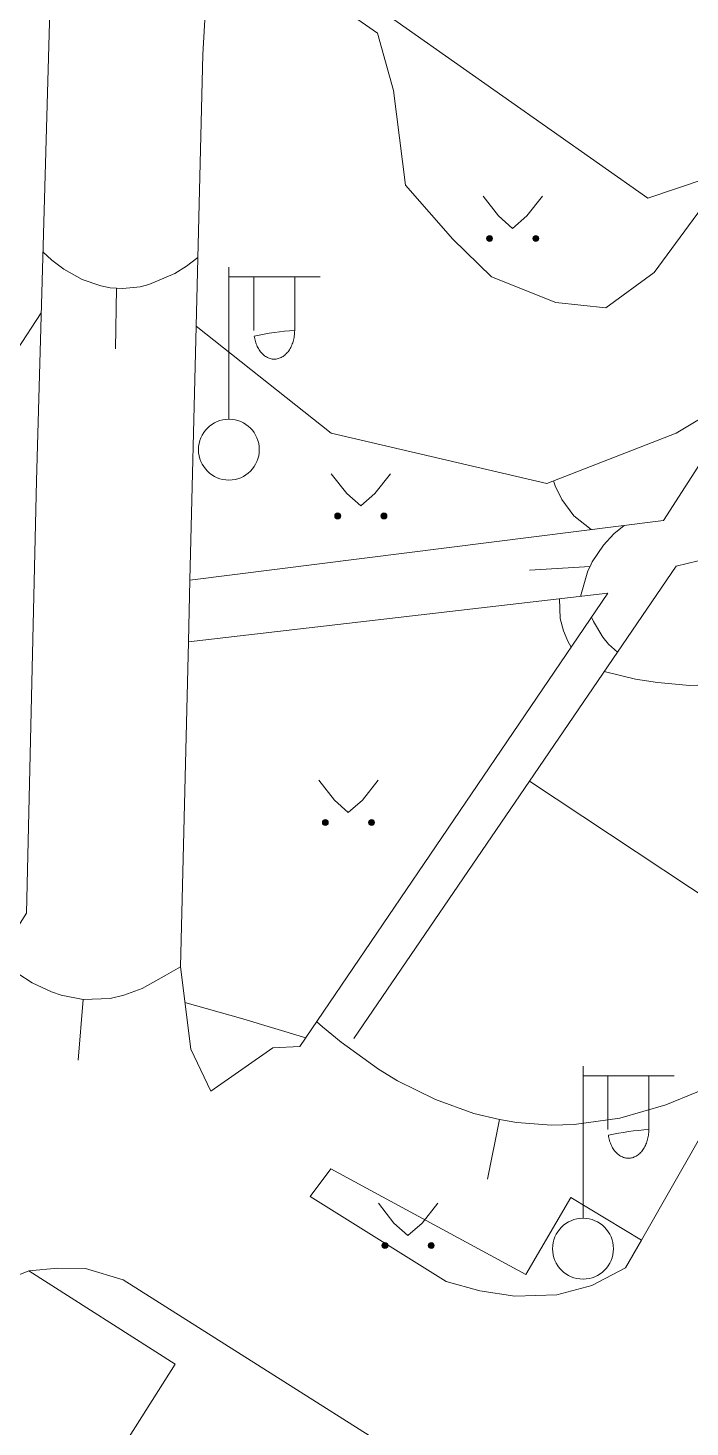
# Model space of a CAD drawing. Extents: x 1000 to 4000, y -5000 to -1000.
# Drawn here: x 1248.28 to 1270.06, y -4354.92 to -4308.93 of the extents above; entities that cross this region are included whole.
import ezdxf

# ---------------------------------------------------------------- set-up
doc = ezdxf.new("R2010")
doc.units = 0
doc.header["$MEASUREMENT"] = 0
for name, color, linetype in [('СЛОЙ_11', 7, 'CONTINUOUS'), ('СЛОЙ_24', 7, 'CONTINUOUS'), ('СЛОЙ_3', 7, 'CONTINUOUS'), ('СЛОЙ_37', 7, 'CONTINUOUS'), ('СЛОЙ_41', 7, 'CONTINUOUS'), ('СЛОЙ_50', 7, 'CONTINUOUS')]:
    doc.layers.add(name, color=color, linetype=linetype)

msp = doc.modelspace()

# ---------------------------------------------------------------- linework, layer by layer
at = {"layer": 'СЛОЙ_11', "color": 253, "linetype": 'Continuous', "lineweight": 0}
msp.add_lwpolyline([(1257.778, -4304.9), (1273.423, -4282.673), (1275.112, -4282.49), (1286.852, -4290.192), (1286.89, -4291.904), (1270.554, -4313.893), (1268.666, -4314.525), (1257.544, -4306.69)], close=True, dxfattribs=at)
msp.add_lwpolyline([(1268.456, -4348.776), (1270.674, -4344.899)], dxfattribs=at)
at = {"layer": 'СЛОЙ_24', "color": 253, "linetype": 'Continuous', "lineweight": 0}
for p, q in [((1269.598, -4326.625), (1280.191, -4324.048)), ((1253.61, -4327.082), (1269.188, -4325.117)), ((1264.777, -4333.688), (1269.598, -4326.625)), ((1253.56, -4329.113), (1267.349, -4327.511)), ((1257.229, -4342.415), (1267.349, -4327.511)), ((1259.002, -4342.149), (1264.777, -4333.688))]:
    msp.add_line(p, q, dxfattribs=at)
for points in [[(1222.102, -4364.017), (1223.456, -4364.973), (1225.288, -4365.451), (1227.119, -4365.132), (1229.349, -4364.096), (1233.092, -4359.962), (1239.703, -4351.46), (1248.234, -4338.025), (1248.564, -4323.82), (1249.769, -4281.301)], [(1253.818, -4318.729), (1254.039, -4309.801), (1254.679, -4298.585), (1254.366, -4289.883)], [(1253.61, -4327.082), (1253.818, -4318.729)], [(1269.188, -4325.117), (1271.935, -4320.845)], [(1253.56, -4329.113), (1253.61, -4327.082)], [(1253.295, -4339.791), (1253.56, -4329.113)], [(1264.777, -4333.688), (1273.576, -4339.514)], [(1253.295, -4339.791), (1253.638, -4342.504), (1254.303, -4343.879), (1256.342, -4342.459), (1257.229, -4342.415)], [(1257.559, -4347.337), (1258.239, -4346.431), (1264.66, -4349.906), (1266.133, -4347.378), (1268.456, -4348.776)], [(1257.559, -4347.337), (1262.037, -4350.132), (1263.146, -4350.442), (1264.298, -4350.62), (1265.673, -4350.575), (1266.825, -4350.265), (1267.934, -4349.688), (1268.456, -4348.776)], [(1242.379, -4355.963), (1247.267, -4350.2), (1248.312, -4349.783)], [(1248.312, -4349.783), (1249.268, -4349.695)], [(1248.312, -4349.783), (1253.12, -4352.851)], [(1249.268, -4349.695), (1250.171, -4349.713), (1251.411, -4350.085), (1271.356, -4362.692), (1288.607, -4373.926), (1289.74, -4374.386), (1293.318, -4372.863), (1296.223, -4371.622), (1300.642, -4371.826), (1304.817, -4373.292), (1309.791, -4375.336), (1318.364, -4380.935), (1319.651, -4382.669), (1320.273, -4384.579), (1320.229, -4387.379), (1319.873, -4389.601), (1318.896, -4392.356), (1307.703, -4409.375)], [(1253.12, -4352.851), (1248.716, -4359.811)]]:
    msp.add_lwpolyline(points, dxfattribs=at)
at = {"layer": 'СЛОЙ_3', "color": 253, "linetype": 'Continuous', "lineweight": 0}
for p, q in [((1254.892, -4321.792), (1254.892, -4316.792)), ((1254.892, -4319.792), (1254.892, -4316.792)), ((1254.892, -4317.106), (1257.892, -4317.106)), ((1255.713, -4318.874), (1255.713, -4317.106)), ((1257.055, -4318.874), (1257.055, -4317.106)), ((1266.536, -4348.059), (1266.536, -4343.059)), ((1266.536, -4346.059), (1266.536, -4343.059)), ((1266.536, -4343.373), (1269.536, -4343.373)), ((1267.357, -4345.141), (1267.357, -4343.373)), ((1268.699, -4345.141), (1268.699, -4343.373))]:
    msp.add_line(p, q, dxfattribs=at)
for points in [[(1257.055, -4318.874, -0.035191), (1257.042, -4319.058, -0.036545), (1257.004, -4319.235, -0.03934), (1256.942, -4319.398, -0.0437), (1256.859, -4319.541, -0.049642), (1256.757, -4319.658, -0.056748), (1256.641, -4319.745, -0.0637), (1256.515, -4319.799, -0.068204), (1256.384, -4319.817, -0.068204), (1256.253, -4319.799, -0.0637), (1256.127, -4319.745, -0.056748), (1256.011, -4319.658, -0.049642), (1255.909, -4319.541, -0.0437), (1255.826, -4319.398, -0.03934), (1255.764, -4319.235, -0.036545), (1255.726, -4319.058, -0.035191)], [(1268.699, -4345.141, -0.035191), (1268.686, -4345.325, -0.036545), (1268.648, -4345.502, -0.03934), (1268.586, -4345.665, -0.0437), (1268.503, -4345.808, -0.049642), (1268.401, -4345.925, -0.056748), (1268.285, -4346.012, -0.0637), (1268.159, -4346.066, -0.068204), (1268.028, -4346.084, -0.068204), (1267.897, -4346.066, -0.0637), (1267.771, -4346.012, -0.056748), (1267.655, -4345.925, -0.049642), (1267.553, -4345.808, -0.0437), (1267.47, -4345.665, -0.03934), (1267.408, -4345.502, -0.036545), (1267.37, -4345.325, -0.035191)]]:
    msp.add_lwpolyline(points, format="xyb", close=True, dxfattribs=at)
for centre in [(1254.892, -4322.792), (1266.536, -4349.059)]:
    msp.add_circle(centre, 1, dxfattribs=at)
at = {"layer": 'СЛОЙ_37', "color": 253, "linetype": 'Continuous', "lineweight": 0}
for points in [[(1259.337, -4270.77), (1260.824, -4282.464), (1261.462, -4289.055), (1260.541, -4299.443), (1257.282, -4304.333), (1256.978, -4307.154), (1259.776, -4309.103), (1260.307, -4310.981), (1260.697, -4314.1), (1262.255, -4315.871), (1263.53, -4317.112), (1265.642, -4317.957), (1267.283, -4318.135), (1268.879, -4316.97), (1288.271, -4290.621)], [(1253.818, -4318.729), (1258.255, -4322.25), (1265.347, -4323.904), (1269.602, -4322.25), (1271.935, -4320.845)]]:
    msp.add_lwpolyline(points, dxfattribs=at)
at = {"layer": 'СЛОЙ_41', "color": 253, "linetype": 'Continuous', "lineweight": 0}
for p, q in [((1263.25, -4314.46), (1263.76, -4315.11)), ((1265.2, -4314.46), (1264.69, -4315.11)), ((1263.76, -4315.11), (1264.22, -4315.52)), ((1264.69, -4315.11), (1264.22, -4315.52)), ((1258.256, -4323.583), (1258.766, -4324.233)), ((1260.206, -4323.583), (1259.696, -4324.233)), ((1258.766, -4324.233), (1259.226, -4324.643)), ((1259.696, -4324.233), (1259.226, -4324.643)), ((1257.849, -4333.662), (1258.359, -4334.312)), ((1259.799, -4333.662), (1259.289, -4334.312)), ((1258.359, -4334.312), (1258.819, -4334.722)), ((1259.289, -4334.312), (1258.819, -4334.722)), ((1259.809, -4347.564), (1260.319, -4348.214)), ((1261.759, -4347.564), (1261.249, -4348.214)), ((1260.319, -4348.214), (1260.779, -4348.624)), ((1261.249, -4348.214), (1260.779, -4348.624))]:
    msp.add_line(p, q, dxfattribs=at)
for centre in [(1263.464, -4315.85), (1264.985, -4315.85), (1258.47, -4324.971), (1259.991, -4324.971), (1258.063, -4335.05), (1259.584, -4335.05), (1260.023, -4348.954), (1261.544, -4348.954)]:
    msp.add_circle(centre, 0.0976, dxfattribs=at)
for points in [[(1263.368, -4315.869), (1263.366, -4315.85), (1263.368, -4315.83)], [(1263.374, -4315.887), (1263.368, -4315.83), (1263.374, -4315.812)], [(1263.368, -4315.869), (1263.368, -4315.83), (1263.374, -4315.887)], [(1263.383, -4315.904), (1263.374, -4315.812), (1263.383, -4315.795)], [(1263.374, -4315.887), (1263.374, -4315.812), (1263.383, -4315.904)], [(1263.395, -4315.919), (1263.383, -4315.795), (1263.395, -4315.781)], [(1263.383, -4315.904), (1263.383, -4315.795), (1263.395, -4315.919)], [(1263.41, -4315.931), (1263.395, -4315.781), (1263.41, -4315.768)], [(1263.395, -4315.919), (1263.395, -4315.781), (1263.41, -4315.931)], [(1263.427, -4315.94), (1263.41, -4315.768), (1263.427, -4315.759)], [(1263.41, -4315.931), (1263.41, -4315.768), (1263.427, -4315.94)], [(1263.445, -4315.945), (1263.427, -4315.759), (1263.445, -4315.754)], [(1263.427, -4315.94), (1263.427, -4315.759), (1263.445, -4315.945)], [(1263.464, -4315.947), (1263.445, -4315.754), (1263.464, -4315.752)], [(1263.445, -4315.945), (1263.445, -4315.754), (1263.464, -4315.947)], [(1264.889, -4315.869), (1264.887, -4315.85), (1264.889, -4315.83)], [(1264.895, -4315.887), (1264.889, -4315.83), (1264.895, -4315.812)], [(1264.889, -4315.869), (1264.889, -4315.83), (1264.895, -4315.887)], [(1264.904, -4315.904), (1264.895, -4315.812), (1264.904, -4315.795)], [(1264.895, -4315.887), (1264.895, -4315.812), (1264.904, -4315.904)], [(1264.916, -4315.919), (1264.904, -4315.795), (1264.916, -4315.781)], [(1264.904, -4315.904), (1264.904, -4315.795), (1264.916, -4315.919)], [(1264.931, -4315.931), (1264.916, -4315.781), (1264.931, -4315.768)], [(1264.916, -4315.919), (1264.916, -4315.781), (1264.931, -4315.931)], [(1264.948, -4315.94), (1264.931, -4315.768), (1264.948, -4315.759)], [(1264.931, -4315.931), (1264.931, -4315.768), (1264.948, -4315.94)], [(1264.966, -4315.945), (1264.948, -4315.759), (1264.966, -4315.754)], [(1264.948, -4315.94), (1264.948, -4315.759), (1264.966, -4315.945)], [(1264.985, -4315.947), (1264.966, -4315.754), (1264.985, -4315.752)], [(1264.966, -4315.945), (1264.966, -4315.754), (1264.985, -4315.947)], [(1258.374, -4324.99), (1258.372, -4324.971), (1258.374, -4324.952)], [(1258.379, -4325.008), (1258.374, -4324.952), (1258.379, -4324.934)], [(1258.374, -4324.99), (1258.374, -4324.952), (1258.379, -4325.008)], [(1258.388, -4325.025), (1258.379, -4324.934), (1258.388, -4324.917)], [(1258.379, -4325.008), (1258.379, -4324.934), (1258.388, -4325.025)], [(1258.401, -4325.04), (1258.388, -4324.917), (1258.401, -4324.902)], [(1258.388, -4325.025), (1258.388, -4324.917), (1258.401, -4325.04)], [(1258.415, -4325.052), (1258.401, -4324.902), (1258.415, -4324.89)], [(1258.401, -4325.04), (1258.401, -4324.902), (1258.415, -4325.052)], [(1258.432, -4325.061), (1258.415, -4324.89), (1258.432, -4324.881)], [(1258.415, -4325.052), (1258.415, -4324.89), (1258.432, -4325.061)], [(1258.451, -4325.067), (1258.432, -4324.881), (1258.451, -4324.875)], [(1258.432, -4325.061), (1258.432, -4324.881), (1258.451, -4325.067)], [(1258.47, -4325.069), (1258.451, -4324.875), (1258.47, -4324.873)], [(1258.451, -4325.067), (1258.451, -4324.875), (1258.47, -4325.069)], [(1259.895, -4324.99), (1259.893, -4324.971), (1259.895, -4324.952)], [(1259.9, -4325.008), (1259.895, -4324.952), (1259.9, -4324.934)], [(1259.895, -4324.99), (1259.895, -4324.952), (1259.9, -4325.008)], [(1259.909, -4325.025), (1259.9, -4324.934), (1259.909, -4324.917)], [(1259.9, -4325.008), (1259.9, -4324.934), (1259.909, -4325.025)], [(1259.922, -4325.04), (1259.909, -4324.917), (1259.922, -4324.902)], [(1259.909, -4325.025), (1259.909, -4324.917), (1259.922, -4325.04)], [(1259.936, -4325.052), (1259.922, -4324.902), (1259.936, -4324.89)], [(1259.922, -4325.04), (1259.922, -4324.902), (1259.936, -4325.052)], [(1259.953, -4325.061), (1259.936, -4324.89), (1259.953, -4324.881)], [(1259.936, -4325.052), (1259.936, -4324.89), (1259.953, -4325.061)], [(1259.972, -4325.067), (1259.953, -4324.881), (1259.972, -4324.875)], [(1259.953, -4325.061), (1259.953, -4324.881), (1259.972, -4325.067)], [(1259.991, -4325.069), (1259.972, -4324.875), (1259.991, -4324.873)], [(1259.972, -4325.067), (1259.972, -4324.875), (1259.991, -4325.069)], [(1257.967, -4335.069), (1257.965, -4335.05), (1257.967, -4335.031)], [(1257.972, -4335.087), (1257.967, -4335.031), (1257.972, -4335.013)], [(1257.967, -4335.069), (1257.967, -4335.031), (1257.972, -4335.087)], [(1257.981, -4335.104), (1257.972, -4335.013), (1257.981, -4334.996)], [(1257.972, -4335.087), (1257.972, -4335.013), (1257.981, -4335.104)], [(1257.994, -4335.119), (1257.981, -4334.996), (1257.994, -4334.981)], [(1257.981, -4335.104), (1257.981, -4334.996), (1257.994, -4335.119)], [(1258.008, -4335.131), (1257.994, -4334.981), (1258.008, -4334.969)], [(1257.994, -4335.119), (1257.994, -4334.981), (1258.008, -4335.131)], [(1258.025, -4335.14), (1258.008, -4334.969), (1258.025, -4334.96)], [(1258.008, -4335.131), (1258.008, -4334.969), (1258.025, -4335.14)], [(1258.044, -4335.146), (1258.025, -4334.96), (1258.044, -4334.954)], [(1258.025, -4335.14), (1258.025, -4334.96), (1258.044, -4335.146)], [(1258.063, -4335.148), (1258.044, -4334.954), (1258.063, -4334.952)], [(1258.044, -4335.146), (1258.044, -4334.954), (1258.063, -4335.148)], [(1259.488, -4335.069), (1259.486, -4335.05), (1259.488, -4335.031)], [(1259.493, -4335.087), (1259.488, -4335.031), (1259.493, -4335.013)], [(1259.488, -4335.069), (1259.488, -4335.031), (1259.493, -4335.087)], [(1259.502, -4335.104), (1259.493, -4335.013), (1259.502, -4334.996)], [(1259.493, -4335.087), (1259.493, -4335.013), (1259.502, -4335.104)], [(1259.515, -4335.119), (1259.502, -4334.996), (1259.515, -4334.981)], [(1259.502, -4335.104), (1259.502, -4334.996), (1259.515, -4335.119)], [(1259.529, -4335.131), (1259.515, -4334.981), (1259.529, -4334.969)], [(1259.515, -4335.119), (1259.515, -4334.981), (1259.529, -4335.131)], [(1259.546, -4335.14), (1259.529, -4334.969), (1259.546, -4334.96)], [(1259.529, -4335.131), (1259.529, -4334.969), (1259.546, -4335.14)], [(1259.565, -4335.146), (1259.546, -4334.96), (1259.565, -4334.954)], [(1259.546, -4335.14), (1259.546, -4334.96), (1259.565, -4335.146)], [(1259.584, -4335.148), (1259.565, -4334.954), (1259.584, -4334.952)], [(1259.565, -4335.146), (1259.565, -4334.954), (1259.584, -4335.148)], [(1259.927, -4348.973), (1259.925, -4348.954), (1259.927, -4348.934)], [(1259.933, -4348.991), (1259.927, -4348.934), (1259.933, -4348.916)], [(1259.927, -4348.973), (1259.927, -4348.934), (1259.933, -4348.991)], [(1259.942, -4349.008), (1259.933, -4348.916), (1259.942, -4348.899)], [(1259.933, -4348.991), (1259.933, -4348.916), (1259.942, -4349.008)], [(1259.954, -4349.023), (1259.942, -4348.899), (1259.954, -4348.885)], [(1259.942, -4349.008), (1259.942, -4348.899), (1259.954, -4349.023)], [(1259.969, -4349.035), (1259.954, -4348.885), (1259.969, -4348.872)], [(1259.954, -4349.023), (1259.954, -4348.885), (1259.969, -4349.035)], [(1259.986, -4349.044), (1259.969, -4348.872), (1259.986, -4348.863)], [(1259.969, -4349.035), (1259.969, -4348.872), (1259.986, -4349.044)], [(1260.004, -4349.049), (1259.986, -4348.863), (1260.004, -4348.858)], [(1259.986, -4349.044), (1259.986, -4348.863), (1260.004, -4349.049)], [(1260.023, -4349.051), (1260.004, -4348.858), (1260.023, -4348.856)], [(1260.004, -4349.049), (1260.004, -4348.858), (1260.023, -4349.051)], [(1261.448, -4348.973), (1261.446, -4348.954), (1261.448, -4348.934)], [(1261.454, -4348.991), (1261.448, -4348.934), (1261.454, -4348.916)], [(1261.448, -4348.973), (1261.448, -4348.934), (1261.454, -4348.991)], [(1261.463, -4349.008), (1261.454, -4348.916), (1261.463, -4348.899)], [(1261.454, -4348.991), (1261.454, -4348.916), (1261.463, -4349.008)], [(1261.475, -4349.023), (1261.463, -4348.899), (1261.475, -4348.885)], [(1261.463, -4349.008), (1261.463, -4348.899), (1261.475, -4349.023)], [(1261.49, -4349.035), (1261.475, -4348.885), (1261.49, -4348.872)], [(1261.475, -4349.023), (1261.475, -4348.885), (1261.49, -4349.035)], [(1261.507, -4349.044), (1261.49, -4348.872), (1261.507, -4348.863)], [(1261.49, -4349.035), (1261.49, -4348.872), (1261.507, -4349.044)], [(1261.525, -4349.049), (1261.507, -4348.863), (1261.525, -4348.858)], [(1261.507, -4349.044), (1261.507, -4348.863), (1261.525, -4349.049)], [(1261.544, -4349.051), (1261.525, -4348.858), (1261.544, -4348.856)], [(1261.525, -4349.049), (1261.525, -4348.858), (1261.544, -4349.051)]]:
    msp.add_solid(points, dxfattribs=at)
at = {"layer": 'СЛОЙ_41', "color": 253, "linetype": 'Continuous', "lineweight": 0, "extrusion": (0, 0, -1)}
for points in [[(-1263.464, -4315.947), (-1263.464, -4315.752), (-1263.483, -4315.945)], [(-1263.483, -4315.945), (-1263.464, -4315.752), (-1263.483, -4315.754)], [(-1263.483, -4315.945), (-1263.483, -4315.754), (-1263.501, -4315.94)], [(-1263.501, -4315.94), (-1263.483, -4315.754), (-1263.501, -4315.759)], [(-1263.501, -4315.94), (-1263.501, -4315.759), (-1263.518, -4315.931)], [(-1263.518, -4315.931), (-1263.501, -4315.759), (-1263.518, -4315.768)], [(-1263.518, -4315.931), (-1263.518, -4315.768), (-1263.533, -4315.919)], [(-1263.533, -4315.919), (-1263.518, -4315.768), (-1263.533, -4315.781)], [(-1263.533, -4315.919), (-1263.533, -4315.781), (-1263.545, -4315.904)], [(-1263.545, -4315.904), (-1263.533, -4315.781), (-1263.545, -4315.795)], [(-1263.545, -4315.904), (-1263.545, -4315.795), (-1263.554, -4315.887)], [(-1263.554, -4315.887), (-1263.545, -4315.795), (-1263.554, -4315.812)], [(-1263.554, -4315.887), (-1263.554, -4315.812), (-1263.56, -4315.869)], [(-1263.56, -4315.869), (-1263.554, -4315.812), (-1263.56, -4315.83)], [(-1263.56, -4315.869), (-1263.56, -4315.83), (-1263.562, -4315.85)], [(-1264.985, -4315.947), (-1264.985, -4315.752), (-1265.004, -4315.945)], [(-1265.004, -4315.945), (-1264.985, -4315.752), (-1265.004, -4315.754)], [(-1265.004, -4315.945), (-1265.004, -4315.754), (-1265.022, -4315.94)], [(-1265.022, -4315.94), (-1265.004, -4315.754), (-1265.022, -4315.759)], [(-1265.022, -4315.94), (-1265.022, -4315.759), (-1265.039, -4315.931)], [(-1265.039, -4315.931), (-1265.022, -4315.759), (-1265.039, -4315.768)], [(-1265.039, -4315.931), (-1265.039, -4315.768), (-1265.054, -4315.919)], [(-1265.054, -4315.919), (-1265.039, -4315.768), (-1265.054, -4315.781)], [(-1265.054, -4315.919), (-1265.054, -4315.781), (-1265.066, -4315.904)], [(-1265.066, -4315.904), (-1265.054, -4315.781), (-1265.066, -4315.795)], [(-1265.066, -4315.904), (-1265.066, -4315.795), (-1265.075, -4315.887)], [(-1265.075, -4315.887), (-1265.066, -4315.795), (-1265.075, -4315.812)], [(-1265.075, -4315.887), (-1265.075, -4315.812), (-1265.081, -4315.869)], [(-1265.081, -4315.869), (-1265.075, -4315.812), (-1265.081, -4315.83)], [(-1265.081, -4315.869), (-1265.081, -4315.83), (-1265.083, -4315.85)], [(-1258.47, -4325.069), (-1258.47, -4324.873), (-1258.489, -4325.067)], [(-1258.489, -4325.067), (-1258.47, -4324.873), (-1258.489, -4324.875)], [(-1258.489, -4325.067), (-1258.489, -4324.875), (-1258.507, -4325.061)], [(-1258.507, -4325.061), (-1258.489, -4324.875), (-1258.507, -4324.881)], [(-1258.507, -4325.061), (-1258.507, -4324.881), (-1258.524, -4325.052)], [(-1258.524, -4325.052), (-1258.507, -4324.881), (-1258.524, -4324.89)], [(-1258.524, -4325.052), (-1258.524, -4324.89), (-1258.539, -4325.04)], [(-1258.539, -4325.04), (-1258.524, -4324.89), (-1258.539, -4324.902)], [(-1258.539, -4325.04), (-1258.539, -4324.902), (-1258.551, -4325.025)], [(-1258.551, -4325.025), (-1258.539, -4324.902), (-1258.551, -4324.917)], [(-1258.551, -4325.025), (-1258.551, -4324.917), (-1258.56, -4325.008)], [(-1258.56, -4325.008), (-1258.551, -4324.917), (-1258.56, -4324.934)], [(-1258.56, -4325.008), (-1258.56, -4324.934), (-1258.565, -4324.99)], [(-1258.565, -4324.99), (-1258.56, -4324.934), (-1258.565, -4324.952)], [(-1258.565, -4324.99), (-1258.565, -4324.952), (-1258.567, -4324.971)], [(-1259.991, -4325.069), (-1259.991, -4324.873), (-1260.01, -4325.067)], [(-1260.01, -4325.067), (-1259.991, -4324.873), (-1260.01, -4324.875)], [(-1260.01, -4325.067), (-1260.01, -4324.875), (-1260.028, -4325.061)], [(-1260.028, -4325.061), (-1260.01, -4324.875), (-1260.028, -4324.881)], [(-1260.028, -4325.061), (-1260.028, -4324.881), (-1260.045, -4325.052)], [(-1260.045, -4325.052), (-1260.028, -4324.881), (-1260.045, -4324.89)], [(-1260.045, -4325.052), (-1260.045, -4324.89), (-1260.06, -4325.04)], [(-1260.06, -4325.04), (-1260.045, -4324.89), (-1260.06, -4324.902)], [(-1260.06, -4325.04), (-1260.06, -4324.902), (-1260.072, -4325.025)], [(-1260.072, -4325.025), (-1260.06, -4324.902), (-1260.072, -4324.917)], [(-1260.072, -4325.025), (-1260.072, -4324.917), (-1260.081, -4325.008)], [(-1260.081, -4325.008), (-1260.072, -4324.917), (-1260.081, -4324.934)], [(-1260.081, -4325.008), (-1260.081, -4324.934), (-1260.086, -4324.99)], [(-1260.086, -4324.99), (-1260.081, -4324.934), (-1260.086, -4324.952)], [(-1260.086, -4324.99), (-1260.086, -4324.952), (-1260.088, -4324.971)], [(-1258.063, -4335.148), (-1258.063, -4334.952), (-1258.082, -4335.146)], [(-1258.082, -4335.146), (-1258.063, -4334.952), (-1258.082, -4334.954)], [(-1258.082, -4335.146), (-1258.082, -4334.954), (-1258.1, -4335.14)], [(-1258.1, -4335.14), (-1258.082, -4334.954), (-1258.1, -4334.96)], [(-1258.1, -4335.14), (-1258.1, -4334.96), (-1258.117, -4335.131)], [(-1258.117, -4335.131), (-1258.1, -4334.96), (-1258.117, -4334.969)], [(-1258.117, -4335.131), (-1258.117, -4334.969), (-1258.132, -4335.119)], [(-1258.132, -4335.119), (-1258.117, -4334.969), (-1258.132, -4334.981)], [(-1258.132, -4335.119), (-1258.132, -4334.981), (-1258.144, -4335.104)], [(-1258.144, -4335.104), (-1258.132, -4334.981), (-1258.144, -4334.996)], [(-1258.144, -4335.104), (-1258.144, -4334.996), (-1258.153, -4335.087)], [(-1258.153, -4335.087), (-1258.144, -4334.996), (-1258.153, -4335.013)], [(-1258.153, -4335.087), (-1258.153, -4335.013), (-1258.158, -4335.069)], [(-1258.158, -4335.069), (-1258.153, -4335.013), (-1258.158, -4335.031)], [(-1258.158, -4335.069), (-1258.158, -4335.031), (-1258.16, -4335.05)], [(-1259.584, -4335.148), (-1259.584, -4334.952), (-1259.603, -4335.146)], [(-1259.603, -4335.146), (-1259.584, -4334.952), (-1259.603, -4334.954)], [(-1259.603, -4335.146), (-1259.603, -4334.954), (-1259.621, -4335.14)], [(-1259.621, -4335.14), (-1259.603, -4334.954), (-1259.621, -4334.96)], [(-1259.621, -4335.14), (-1259.621, -4334.96), (-1259.638, -4335.131)], [(-1259.638, -4335.131), (-1259.621, -4334.96), (-1259.638, -4334.969)], [(-1259.638, -4335.131), (-1259.638, -4334.969), (-1259.653, -4335.119)], [(-1259.653, -4335.119), (-1259.638, -4334.969), (-1259.653, -4334.981)], [(-1259.653, -4335.119), (-1259.653, -4334.981), (-1259.665, -4335.104)], [(-1259.665, -4335.104), (-1259.653, -4334.981), (-1259.665, -4334.996)], [(-1259.665, -4335.104), (-1259.665, -4334.996), (-1259.674, -4335.087)], [(-1259.674, -4335.087), (-1259.665, -4334.996), (-1259.674, -4335.013)], [(-1259.674, -4335.087), (-1259.674, -4335.013), (-1259.679, -4335.069)], [(-1259.679, -4335.069), (-1259.674, -4335.013), (-1259.679, -4335.031)], [(-1259.679, -4335.069), (-1259.679, -4335.031), (-1259.681, -4335.05)], [(-1260.023, -4349.051), (-1260.023, -4348.856), (-1260.042, -4349.049)], [(-1260.042, -4349.049), (-1260.023, -4348.856), (-1260.042, -4348.858)], [(-1260.042, -4349.049), (-1260.042, -4348.858), (-1260.06, -4349.044)], [(-1260.06, -4349.044), (-1260.042, -4348.858), (-1260.06, -4348.863)], [(-1260.06, -4349.044), (-1260.06, -4348.863), (-1260.077, -4349.035)], [(-1260.077, -4349.035), (-1260.06, -4348.863), (-1260.077, -4348.872)], [(-1260.077, -4349.035), (-1260.077, -4348.872), (-1260.092, -4349.023)], [(-1260.092, -4349.023), (-1260.077, -4348.872), (-1260.092, -4348.885)], [(-1260.092, -4349.023), (-1260.092, -4348.885), (-1260.104, -4349.008)], [(-1260.104, -4349.008), (-1260.092, -4348.885), (-1260.104, -4348.899)], [(-1260.104, -4349.008), (-1260.104, -4348.899), (-1260.113, -4348.991)], [(-1260.113, -4348.991), (-1260.104, -4348.899), (-1260.113, -4348.916)], [(-1260.113, -4348.991), (-1260.113, -4348.916), (-1260.119, -4348.973)], [(-1260.119, -4348.973), (-1260.113, -4348.916), (-1260.119, -4348.934)], [(-1260.119, -4348.973), (-1260.119, -4348.934), (-1260.121, -4348.954)], [(-1261.544, -4349.051), (-1261.544, -4348.856), (-1261.563, -4349.049)], [(-1261.563, -4349.049), (-1261.544, -4348.856), (-1261.563, -4348.858)], [(-1261.563, -4349.049), (-1261.563, -4348.858), (-1261.581, -4349.044)], [(-1261.581, -4349.044), (-1261.563, -4348.858), (-1261.581, -4348.863)], [(-1261.581, -4349.044), (-1261.581, -4348.863), (-1261.598, -4349.035)], [(-1261.598, -4349.035), (-1261.581, -4348.863), (-1261.598, -4348.872)], [(-1261.598, -4349.035), (-1261.598, -4348.872), (-1261.613, -4349.023)], [(-1261.613, -4349.023), (-1261.598, -4348.872), (-1261.613, -4348.885)], [(-1261.613, -4349.023), (-1261.613, -4348.885), (-1261.625, -4349.008)], [(-1261.625, -4349.008), (-1261.613, -4348.885), (-1261.625, -4348.899)], [(-1261.625, -4349.008), (-1261.625, -4348.899), (-1261.634, -4348.991)], [(-1261.634, -4348.991), (-1261.625, -4348.899), (-1261.634, -4348.916)], [(-1261.634, -4348.991), (-1261.634, -4348.916), (-1261.64, -4348.973)], [(-1261.64, -4348.973), (-1261.634, -4348.916), (-1261.64, -4348.934)], [(-1261.64, -4348.973), (-1261.64, -4348.934), (-1261.642, -4348.954)]]:
    msp.add_solid(points, dxfattribs=at)
at = {"layer": 'СЛОЙ_50', "color": 253, "linetype": 'Continuous', "lineweight": 0}
for p, q in [((1250.097, -4340.865), (1249.936, -4342.858)), ((1263.791, -4344.815), (1263.401, -4346.777))]:
    msp.add_line(p, q, dxfattribs=at)
for points in [[(1248.777, -4316.29), (1249.065, -4316.568), (1249.464, -4316.864), (1250.068, -4317.202), (1250.678, -4317.411), (1250.986, -4317.468), (1251.196, -4317.481), (1251.406, -4317.493), (1251.97, -4317.435), (1252.255, -4317.366), (1253.114, -4317), (1253.5, -4316.762), (1253.874, -4316.479)], [(1251.196, -4317.481), (1251.167, -4319.48)], [(1248.721, -4318.294), (1247.923, -4319.523), (1247.384, -4320.486), (1246.673, -4321.968), (1246.332, -4322.812), (1245.755, -4324.54), (1245.292, -4326.316), (1244.578, -4329.982), (1244.104, -4332.506), (1243.773, -4333.719), (1243.321, -4334.866), (1243.037, -4335.406), (1242.33, -4336.419), (1241.766, -4337.042), (1241.398, -4337.36)], [(1265.567, -4323.818), (1265.621, -4323.986), (1265.835, -4324.434), (1266.239, -4324.97), (1266.806, -4325.417)], [(1267.237, -4330.084), (1268.267, -4330.335), (1268.983, -4330.45), (1270.048, -4330.54), (1271.626, -4330.475), (1272.231, -4330.383), (1273.43, -4330.095), (1274.613, -4329.689), (1275.393, -4329.366), (1276.925, -4328.626), (1278.818, -4327.584), (1281.303, -4326.18), (1282.55, -4325.539), (1284.453, -4324.736), (1285.428, -4324.434), (1286.332, -4324.228), (1288.189, -4324.008), (1290.101, -4324.018), (1291.401, -4324.14), (1292.279, -4324.267), (1293.701, -4324.549)], [(1267.892, -4325.281), (1267.549, -4325.558), (1267.205, -4325.934), (1266.84, -4326.482), (1266.769, -4326.629), (1266.697, -4326.776), (1266.453, -4327.615)], [(1266.769, -4326.629), (1264.772, -4326.753)], [(1265.768, -4327.695), (1265.79, -4328.339), (1265.896, -4328.749), (1266.036, -4329.09), (1266.148, -4329.28)], [(1266.817, -4328.294), (1266.879, -4328.441), (1267.19, -4328.952), (1267.375, -4329.181), (1267.671, -4329.448)], [(1247.325, -4339.457), (1247.95, -4340.008), (1248.423, -4340.314), (1249.058, -4340.619), (1249.376, -4340.728), (1250.097, -4340.865), (1250.987, -4340.83), (1251.435, -4340.729), (1252.036, -4340.508), (1252.841, -4340.059), (1253.15, -4339.879), (1253.295, -4339.791)], [(1257.424, -4342.127), (1255.273, -4341.481), (1253.443, -4340.965)], [(1271.577, -4343.222), (1270.964, -4343.582), (1270.281, -4343.917), (1269.261, -4344.334), (1267.746, -4344.77), (1266.245, -4344.977), (1265.501, -4344.995), (1264.359, -4344.909), (1263.791, -4344.815), (1262.944, -4344.61), (1261.683, -4344.159), (1260.434, -4343.535), (1259.814, -4343.158), (1258.583, -4342.274), (1257.971, -4341.767), (1257.785, -4341.596)]]:
    msp.add_lwpolyline(points, dxfattribs=at)

doc.saveas('drawing.dxf')
